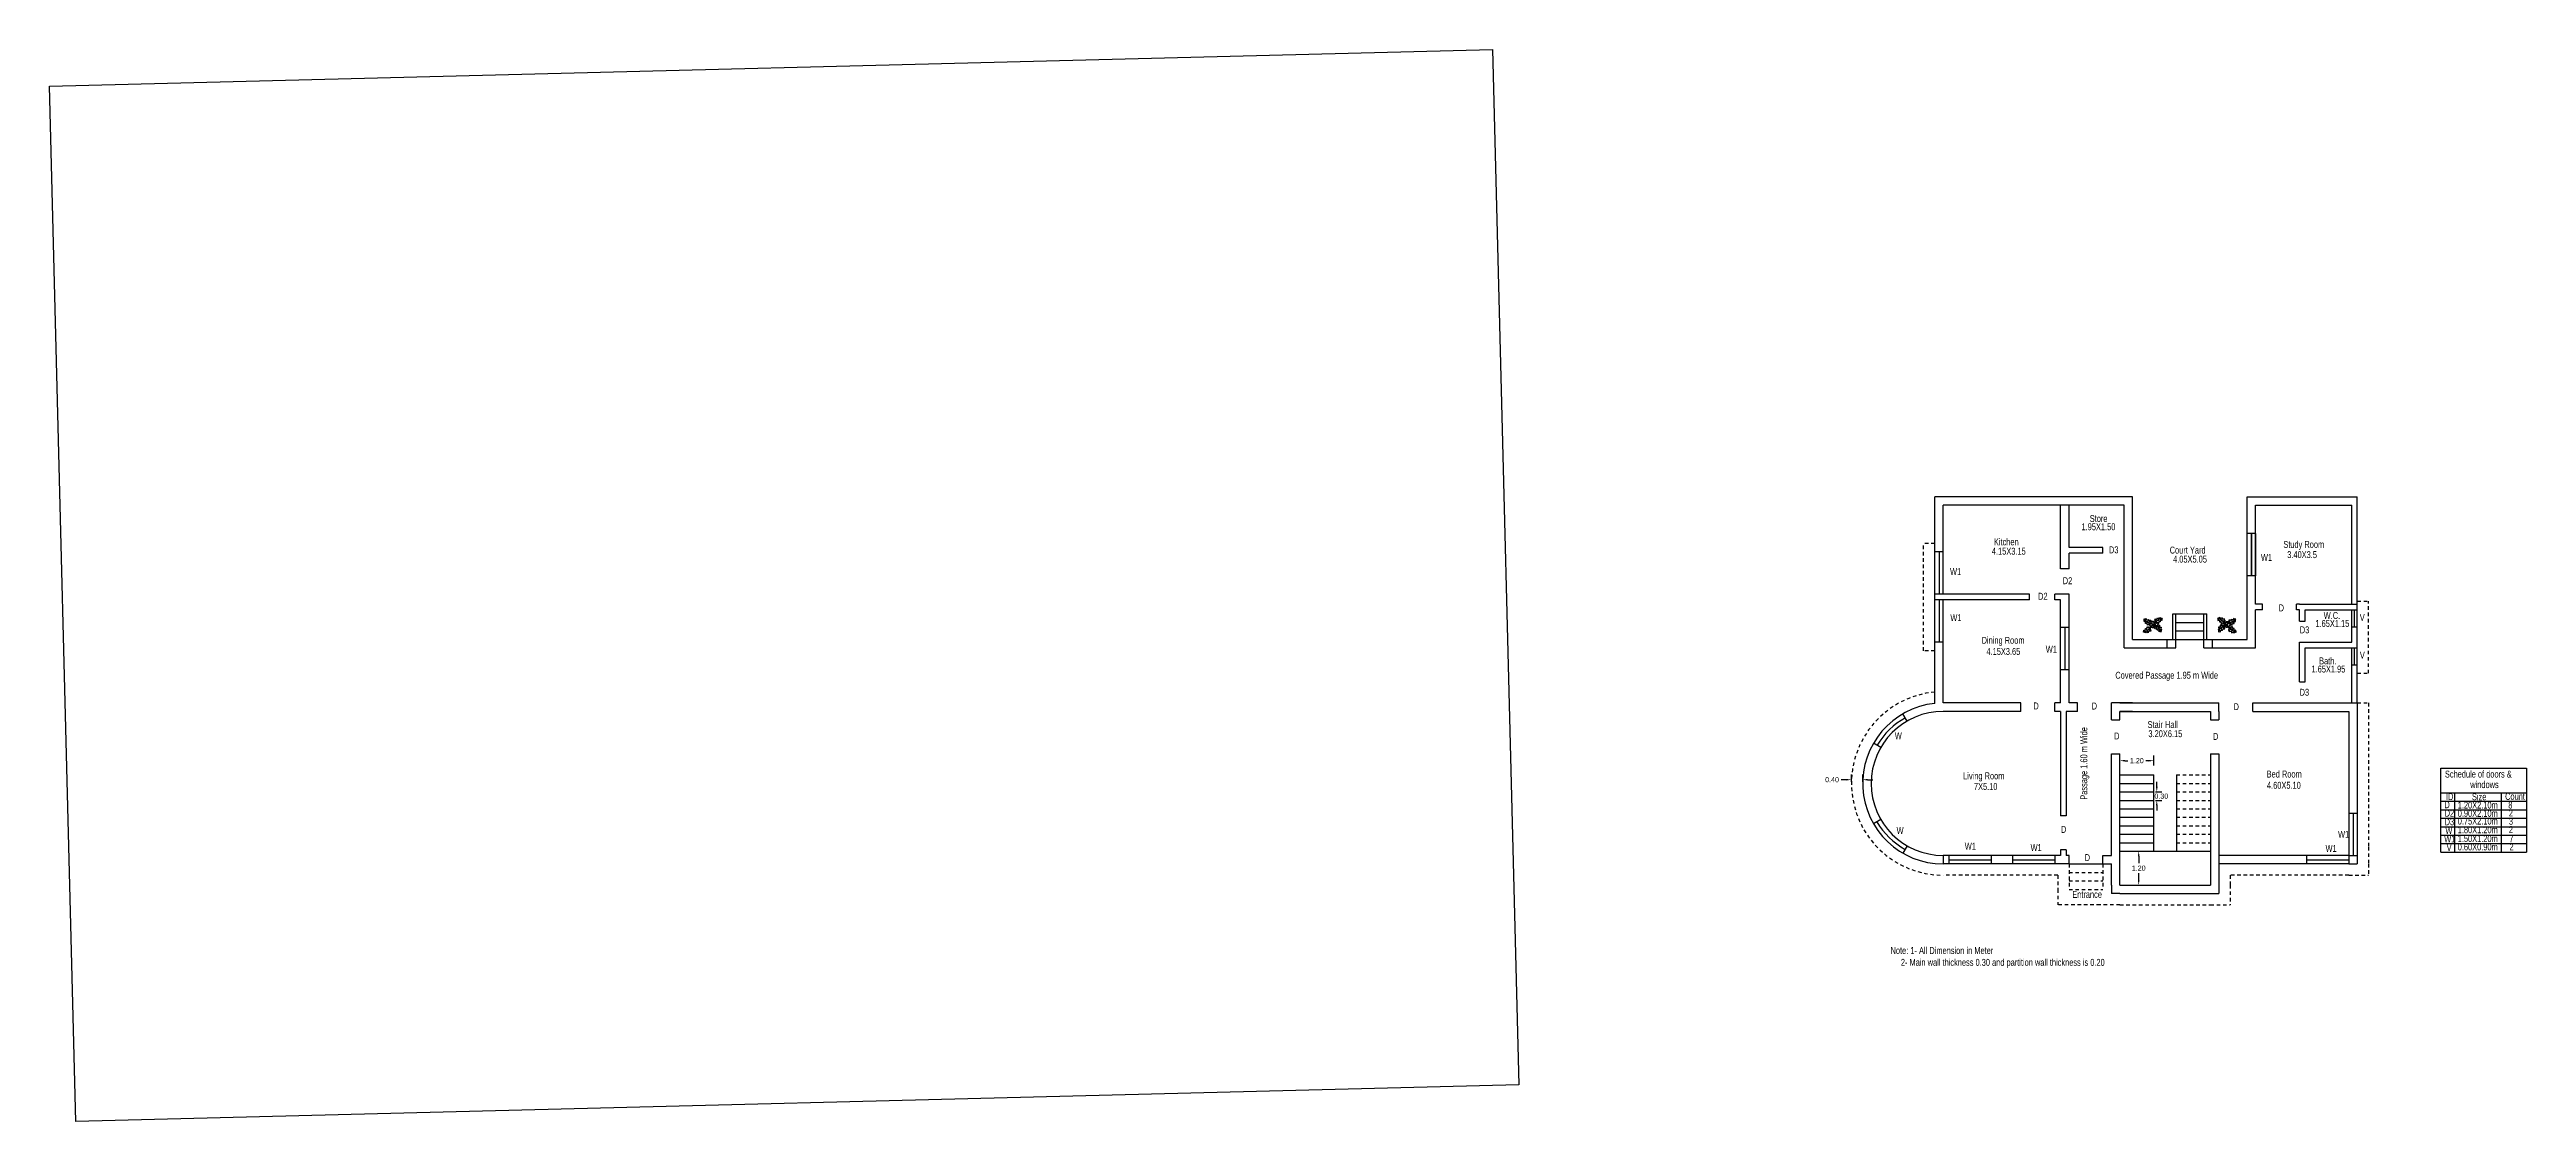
# Model space of a CAD drawing. Header units: inches. Extents: x 934 to 13503, y 40 to 6452.
# Drawn here: x 6433.9 to 6521.6, y 3235.7 to 3273.6 of the extents above; entities that cross this region are included whole.
import ezdxf

# ---------------------------------------------------------------- set-up
doc = ezdxf.new("R2010")
doc.units = ezdxf.units.IN
doc.linetypes.add('ACAD_ISO03W100', pattern=[30, 12, -18])
doc.linetypes.add('HIDDEN2', pattern=[0.1875, 0.125, -0.0625])
doc.styles.get("Standard").update_dxf_attribs({"font": 'arial.ttf'})
doc.styles.add('YQ_DIM', font='solid1.shx', dxfattribs={"width": 0.8, "bigfont": 'HZDX.SHX'})
doc.dimstyles.get("Standard").update_dxf_attribs({"dimtxt": 0.18, "dimasz": 0.18, "dimexe": 0.18, "dimexo": 0.0625, "dimgap": 0.09, "dimtad": 0, "dimtih": 1, "dimtoh": 1, "dimzin": 0, "dimdsep": 46, "dimtxsty": 'Standard', "dimcen": 0.09, "dimadec": 0, "dimazin": 0, "dimtfac": 1, "dimtofl": 0, "dimtmove": 0, "dimatfit": 3, "dimfxl": 1, "dimtolj": 1, "dimtzin": 0, "dimarcsym": 0})
picture_1 = doc.add_image_def('image3.png', size_in_pixel=(591, 823))

# ---------------------------------------------------------------- blocks, each defined once
blk = doc.blocks.new('Plant - Rubber or Philodendron')
at = {"linetype": 'Continuous'}
for p, q in [((-16.2005, 11.4774), (-13.9899, 8.1064)), ((-16.2005, 11.4774), (-14.8639, 10.7964)), ((-16.0159, 6.3329), (-16.2005, 11.4774)), ((-14.0069, 5.8704), (-16.0159, 6.3329)), ((-15.3434, 6.5514), (-13.9984, 6.9884)), ((-14.8639, 10.7964), (-12.6195, 11.8975)), ((-13.5868, 2.2894), (-14.0069, 5.8704)), ((-13.9899, 8.1064), (-9.5434, 4.7185)), ((-10.6784, 2.491), (-13.5868, 2.2894)), ((-13.3174, 8.325), (-13.0735, 11.0065)), ((-13.1329, 3.1804), (-10.6614, 4.727)), ((-12.6195, 11.8975), (-12.1909, 9.4345)), ((-12.1909, 9.4345), (-8.3829, 10.3)), ((-9.5858, -0.8715), (-10.6784, 2.491)), ((-9.5434, 4.7185), (-4.1917, 2.9888)), ((-9.1318, 0.0195), (-5.9793, 2.9025)), ((-8.8369, 9.409), (-9.0894, 5.6095)), ((-8.3829, 10.3), (-7.0549, 8.501)), ((-7.1228, -0.443), (-3.5248, 2.2131)), ((-7.0549, 8.501), (-3.0284, 8.6941)), ((-4.8529, 4.012), (-5.7184, 7.82)), ((-3.5248, 2.2131), (-3.3011, 2.4355)), ((-3.3011, 2.4355), (-0.5306, 1.7947)), ((-3.0284, 8.6941), (-3.0709, 3.1041)), ((-3.0709, 3.1041), (0.0797, 2.3163)), ((-0.5306, 1.7947), (-0.2255, -0.5527)), ((-0.5306, 1.7947), (-0.5306, 1.7947)), ((0.0797, 2.3163), (0.4866, -0.031)), ((0.4866, -0.031), (2.1141, 0.2298)), ((2.1141, 0.2298), (5.4346, 3.9146)), ((6.1032, 3.6844), (2.8262, -0.031)), ((4.6914, 8.8812), (5.3859, 11.2828)), ((4.6914, 8.8812), (5.5014, 4.4831)), ((5.3859, 11.2828), (8.8871, 10.7908)), ((5.4346, 3.9146), (5.5014, 4.4831)), ((5.9878, 10.4842), (7.1971, 6.3869)), ((11.1089, 1.1958), (6.1032, 3.6844)), ((10.3916, 8.7942), (6.2847, 4.4028)), ((7.7005, 4.8881), (11.5025, 3.9967)), ((8.8871, 10.7908), (9.9809, 13.4933)), ((9.9809, 13.4933), (13.3837, 12.301)), ((15.3859, 11.3055), (10.3916, 8.7942)), ((10.5828, 12.6946), (10.8893, 9.7953)), ((14.2977, 6.1031), (10.9934, 7.9956)), ((12.7005, 4.8994), (11.1089, 1.1958)), ((14.8995, 5.3044), (12.7005, 4.8994)), ((13.3837, 12.301), (14.68, 13.9039)), ((14.5816, 13.2037), (14.3848, 11.8033)), ((14.68, 13.9039), (19.3848, 11.8146)), ((15.7909, 9.1065), (14.8995, 5.3044)), ((15.2875, 10.6053), (17.5907, 9.2105)), ((19.3848, 11.8146), (15.3859, 11.3055)), ((18.1925, 8.4119), (15.7909, 9.1065)), ((19.3848, 11.8146), (18.1868, 10.9119)), ((18.1868, 10.9119), (18.1925, 8.4119)), ((-18.008, -14.1781), (-16.8101, -13.2754)), ((-18.008, -14.1781), (-14.0091, -13.669)), ((-13.3032, -16.2674), (-18.008, -14.1781)), ((-16.8157, -10.7754), (-14.4141, -11.4699)), ((-16.8101, -13.2754), (-16.8157, -10.7754)), ((-13.9107, -12.9688), (-16.2139, -11.574)), ((-14.4141, -11.4699), (-13.5228, -7.6679)), ((-14.0091, -13.669), (-9.0148, -11.1577)), ((-13.5228, -7.6679), (-11.3237, -7.2629)), ((-12.0069, -14.6645), (-13.3032, -16.2674)), ((-13.2048, -15.5672), (-13.008, -14.1668)), ((-12.921, -8.4665), (-9.6166, -10.359)), ((-8.6042, -15.8568), (-12.0069, -14.6645)), ((-11.3237, -7.2629), (-9.7321, -3.5593)), ((-6.3237, -7.2516), (-10.1257, -6.3602)), ((-9.7321, -3.5593), (-4.7264, -6.0479)), ((-7.1228, -0.443), (-9.5858, -0.8715)), ((-9.206, -15.0581), (-9.5126, -12.1588)), ((-9.0148, -11.1577), (-4.9047, -6.8122)), ((-7.5103, -13.1543), (-8.6042, -15.8568)), ((-4.0092, -13.6463), (-7.5103, -13.1543)), ((-4.611, -12.8477), (-5.8203, -8.7504)), ((-2.019, -3.6148), (-4.7264, -6.0479)), ((-4.1246, -6.8466), (-4.0579, -6.2781)), ((-3.3146, -11.2447), (-4.1246, -6.8466)), ((-4.0579, -6.2781), (-0.9375, -3.1608)), ((-3.3146, -11.2447), (-4.0092, -13.6463)), ((-2.019, -3.6148), (-0.2255, -0.5527)), ((-0.9375, -3.1608), (0.5883, -0.8135)), ((0.5883, -0.8135), (2.2447, -2.0916)), ((2.8262, -0.031), (1.3003, -0.5527)), ((1.3003, -0.5527), (2.4193, -1.4655)), ((2.2447, -2.0916), (6.7108, -2.6626)), ((2.4193, -1.4655), (6.895, -2.1175)), ((4.943, -7.9659), (6.7108, -2.6626)), ((8.8321, -9.0266), (4.943, -7.9659)), ((11.6605, -0.5413), (6.895, -2.1175)), ((12.3677, -6.1981), (7.219, -2.6772)), ((8.125, -4.0768), (7.7715, -7.9659)), ((8.3544, -2.7453), (13.1973, -2.1704)), ((9.5392, -11.1479), (8.8321, -9.0266)), ((13.4283, -11.5015), (9.5392, -11.1479)), ((10.2463, -10.4408), (11.6605, -6.9053)), ((11.6605, -0.5413), (14.1354, -0.8948)), ((15.5496, -10.7943), (12.3677, -6.1981)), ((13.0748, -13.9763), (13.4283, -11.5015)), ((15.5496, -13.6228), (13.0748, -13.9763)), ((16.2567, -5.8446), (13.4283, -6.5517)), ((14.8425, -10.7943), (13.7819, -13.2692)), ((14.1354, -0.8948), (14.1354, -4.4304)), ((14.1354, -4.4304), (16.9638, -5.1375)), ((16.6103, -14.6834), (15.5496, -10.7943)), ((16.6103, -14.6834), (15.5496, -13.6228)), ((17.3174, -9.7337), (15.9032, -9.7337)), ((16.9638, -5.1375), (16.2567, -8.673)), ((16.2567, -8.673), (18.0245, -9.7337)), ((18.0245, -9.7337), (16.6103, -14.6834))]:
    blk.add_line(p, q, dxfattribs=at)
for centre, radius, start, end in [((0.0308, 0.1664), 6, 178.6147, 235.1169), ((0.0308, 0.1664), 5, 168.1647, 238.6725), ((0, 0), 6.1275, 34.37569, 120.1028), ((-0.0601, -0.2075), 5.2461, 33.82192, 124.9414), ((-0.2664, 0.1682), 5.2775, 338.4094, 20.03007), ((-0.098, 0.1364), 6.1288, 341.2017, 26.09184), ((-0.0234, 0.3825), 6.1492, 242.5812, 331.2714), ((-0.1102, 0.4886), 5.2883, 247.3711, 327.472)]:
    blk.add_arc(centre, radius, start, end, dxfattribs=at)
blk = doc.blocks.new('*D346')
at = {"color": 0, "lineweight": -2, "transparency": 16777216}
for p, q in [((6507.193, 3248.286), (6507.193, 3248.633)), ((6508.393, 3248.286), (6508.393, 3248.633)), ((6507.373, 3248.453), (6507.478, 3248.453)), ((6508.213, 3248.453), (6508.108, 3248.453))]:
    blk.add_line(p, q, dxfattribs=at)
at = {"color": 0, "lineweight": 25, "transparency": 16777216}
for points in [[(6507.373, 3248.483), (6507.373, 3248.423), (6507.193, 3248.453)], [(6508.213, 3248.483), (6508.213, 3248.423), (6508.393, 3248.453)]]:
    blk.add_solid(points, dxfattribs=at)
at = {"layer": 'Defpoints', "color": 0, "lineweight": 25, "transparency": 16777216}
for p in [(6507.193, 3248.224), (6508.393, 3248.453), (6508.393, 3248.224)]:
    blk.add_point(p, dxfattribs=at)
at = {"color": 0, "lineweight": 25, "transparency": 16777216, "insert": (6507.793, 3248.453), "char_height": 0.18, "attachment_point": 5}
blk.add_mtext('\\A1;1.20', dxfattribs=at)
blk = doc.blocks.new('*D347')
at = {"color": 0, "lineweight": -2, "transparency": 16777216}
for p, q in [((6507.855, 3245.248), (6508.038, 3245.248)), ((6507.858, 3245.068), (6507.858, 3244.83)), ((6507.858, 3244.228), (6507.858, 3244.466)), ((6507.855, 3244.048), (6508.038, 3244.048))]:
    blk.add_line(p, q, dxfattribs=at)
at = {"color": 0, "lineweight": 25, "transparency": 16777216}
for points in [[(6507.828, 3245.068), (6507.888, 3245.068), (6507.858, 3245.248)], [(6507.828, 3244.228), (6507.888, 3244.228), (6507.858, 3244.048)]]:
    blk.add_solid(points, dxfattribs=at)
at = {"layer": 'Defpoints', "color": 0, "lineweight": 25, "transparency": 16777216}
for p in [(6507.793, 3245.248), (6507.793, 3244.048), (6507.858, 3244.048)]:
    blk.add_point(p, dxfattribs=at)
at = {"color": 0, "lineweight": 25, "transparency": 16777216, "insert": (6507.858, 3244.648), "char_height": 0.18, "attachment_point": 5}
blk.add_mtext('\\A1;1.20', dxfattribs=at)
blk = doc.blocks.new('*D348')
at = {"color": 0, "lineweight": -2, "transparency": 16777216}
for p, q in [((6497.513, 3247.78), (6497.333, 3247.78)), ((6497.693, 3247.71), (6497.693, 3247.96)), ((6498.093, 3247.71), (6498.093, 3247.96)), ((6498.273, 3247.78), (6498.453, 3247.78))]:
    blk.add_line(p, q, dxfattribs=at)
at = {"color": 0, "lineweight": 25, "transparency": 16777216}
for points in [[(6497.513, 3247.81), (6497.513, 3247.75), (6497.693, 3247.78)], [(6498.273, 3247.81), (6498.273, 3247.75), (6498.093, 3247.78)]]:
    blk.add_solid(points, dxfattribs=at)
at = {"layer": 'Defpoints', "color": 0, "lineweight": 25, "transparency": 16777216}
for p in [(6497.693, 3247.78), (6497.693, 3247.648), (6498.093, 3247.648)]:
    blk.add_point(p, dxfattribs=at)
at = {"color": 0, "lineweight": 25, "transparency": 16777216, "insert": (6497.009, 3247.78), "char_height": 0.18, "attachment_point": 5}
blk.add_mtext('\\A1;0.40', dxfattribs=at)

msp = doc.modelspace()

# ---------------------------------------------------------------- linework, layer by layer
at = {"linetype": 'ByBlock', "lineweight": 25}
for p, q in [((6500.643, 3250.482), (6500.643, 3257.798)), ((6507.643, 3257.798), (6500.643, 3257.798)), ((6507.343, 3257.498), (6500.943, 3257.498)), ((6500.943, 3254.348), (6500.943, 3257.498)), ((6505.093, 3255.248), (6505.093, 3257.498)), ((6505.393, 3255.998), (6505.393, 3257.498)), ((6507.343, 3252.448), (6507.343, 3257.498)), ((6507.643, 3252.748), (6507.643, 3257.798)), ((6511.693, 3257.798), (6515.593, 3257.798)), ((6511.693, 3252.748), (6511.693, 3257.798)), ((6511.993, 3257.498), (6515.393, 3257.498)), ((6511.993, 3253.998), (6511.993, 3257.498)), ((6515.393, 3253.998), (6515.393, 3257.498)), ((6515.593, 3250.498), (6515.593, 3257.798)), ((6511.993, 3256.498), (6511.693, 3256.498)), ((6511.843, 3254.998), (6511.843, 3256.498)), ((6511.843, 3256.498), (6511.843, 3254.998)), ((6511.993, 3256.498), (6511.993, 3254.998)), ((6500.943, 3255.848), (6500.643, 3255.848)), ((6500.793, 3255.848), (6500.793, 3254.348)), ((6506.593, 3255.998), (6505.393, 3255.998)), ((6506.593, 3255.798), (6505.393, 3255.798)), ((6505.393, 3255.248), (6505.393, 3255.798)), ((6506.593, 3255.798), (6506.593, 3255.998)), ((6505.393, 3255.248), (6505.093, 3255.248)), ((6511.993, 3254.998), (6511.693, 3254.998)), ((6503.993, 3254.348), (6500.643, 3254.348)), ((6503.993, 3254.148), (6500.643, 3254.148)), ((6500.793, 3254.148), (6500.793, 3252.648)), ((6500.943, 3250.498), (6500.943, 3254.148)), ((6503.993, 3254.148), (6503.993, 3254.348)), ((6505.393, 3254.348), (6504.893, 3254.348)), ((6504.893, 3254.148), (6504.893, 3254.348)), ((6505.093, 3254.148), (6504.893, 3254.148)), ((6505.093, 3250.498), (6505.093, 3254.148)), ((6505.393, 3250.498), (6505.393, 3254.348)), ((6512.243, 3253.998), (6511.993, 3253.998)), ((6512.243, 3253.798), (6512.243, 3253.998)), ((6513.543, 3253.998), (6513.443, 3253.998)), ((6513.443, 3253.798), (6513.443, 3253.998)), ((6513.543, 3253.998), (6515.593, 3253.998)), ((6505.393, 3253.173), (6505.093, 3253.173)), ((6505.243, 3253.173), (6505.243, 3251.673)), ((6509.068, 3253.648), (6510.268, 3253.648)), ((6509.068, 3252.748), (6509.068, 3253.648)), ((6509.168, 3252.448), (6509.168, 3253.648)), ((6509.168, 3253.348), (6510.168, 3253.348)), ((6509.168, 3253.048), (6510.168, 3253.048)), ((6510.168, 3252.448), (6510.168, 3253.648)), ((6510.268, 3252.748), (6510.268, 3253.648)), ((6511.993, 3252.448), (6511.993, 3253.798)), ((6512.243, 3253.798), (6511.993, 3253.798)), ((6513.543, 3253.798), (6513.443, 3253.798)), ((6513.543, 3253.398), (6513.543, 3253.798)), ((6513.543, 3253.398), (6513.743, 3253.398)), ((6513.743, 3253.798), (6515.593, 3253.798)), ((6513.743, 3253.398), (6513.743, 3253.798)), ((6515.393, 3252.648), (6515.393, 3253.798)), ((6515.393, 3253.198), (6515.593, 3253.198)), ((6515.493, 3253.198), (6515.493, 3253.798)), ((6500.943, 3252.648), (6500.643, 3252.648)), ((6507.343, 3252.448), (6509.168, 3252.448)), ((6507.643, 3252.748), (6511.693, 3252.748)), ((6508.868, 3252.448), (6508.868, 3252.748)), ((6510.168, 3252.448), (6511.993, 3252.448)), ((6510.468, 3252.448), (6510.468, 3252.748)), ((6513.543, 3251.248), (6513.543, 3252.648)), ((6513.543, 3252.648), (6515.393, 3252.648)), ((6513.743, 3251.248), (6513.743, 3252.448)), ((6513.743, 3252.448), (6515.593, 3252.448)), ((6515.393, 3250.498), (6515.393, 3252.448)), ((6515.493, 3251.848), (6515.493, 3252.448)), ((6505.393, 3251.673), (6505.093, 3251.673)), ((6513.543, 3251.248), (6513.743, 3251.248)), ((6515.393, 3251.848), (6515.593, 3251.848)), ((6503.693, 3250.498), (6500.943, 3250.498)), ((6503.693, 3250.198), (6503.693, 3250.498)), ((6504.893, 3250.198), (6504.893, 3250.498)), ((6505.093, 3250.498), (6504.893, 3250.498)), ((6505.693, 3250.498), (6505.393, 3250.498)), ((6505.693, 3250.198), (6505.693, 3250.498)), ((6506.893, 3250.198), (6506.893, 3250.498)), ((6507.193, 3250.498), (6506.893, 3250.498)), ((6507.643, 3250.498), (6506.893, 3250.498)), ((6507.193, 3250.498), (6510.393, 3250.498)), ((6510.393, 3250.498), (6510.693, 3250.498)), ((6510.693, 3250.198), (6510.693, 3250.498)), ((6511.893, 3250.198), (6511.893, 3250.498)), ((6511.893, 3250.498), (6515.293, 3250.498)), ((6515.293, 3250.498), (6515.593, 3250.498)), ((6503.693, 3250.198), (6500.943, 3250.198)), ((6505.093, 3250.198), (6504.893, 3250.198)), ((6505.093, 3250.198), (6505.093, 3246.498)), ((6505.293, 3250.198), (6505.293, 3246.498)), ((6505.693, 3250.198), (6505.293, 3250.198)), ((6506.893, 3249.898), (6506.893, 3250.198)), ((6506.893, 3249.898), (6507.193, 3249.898)), ((6507.193, 3250.198), (6510.393, 3250.198)), ((6507.193, 3249.898), (6507.193, 3250.198)), ((6507.643, 3250.198), (6507.193, 3250.198)), ((6510.393, 3250.198), (6510.393, 3249.898)), ((6510.393, 3249.898), (6510.693, 3249.898)), ((6510.693, 3250.198), (6510.693, 3249.898)), ((6511.893, 3250.198), (6515.293, 3250.198)), ((6506.893, 3248.698), (6507.193, 3248.698)), ((6506.893, 3245.098), (6506.893, 3248.698)), ((6507.193, 3244.048), (6507.193, 3248.698)), ((6510.393, 3248.698), (6510.393, 3244.048)), ((6510.393, 3248.698), (6510.693, 3248.698)), ((6510.693, 3248.698), (6510.693, 3244.048)), ((6507.193, 3247.948), (6508.393, 3247.948)), ((6508.393, 3245.248), (6508.393, 3247.948)), ((6509.193, 3247.948), (6509.193, 3245.248)), ((6507.193, 3247.648), (6508.393, 3247.648)), ((6507.193, 3247.348), (6508.393, 3247.348)), ((6507.193, 3247.048), (6508.393, 3247.048)), ((6505.293, 3246.498), (6505.093, 3246.498)), ((6507.193, 3246.748), (6508.393, 3246.748)), ((6507.193, 3246.448), (6508.393, 3246.448)), ((6507.193, 3246.148), (6508.393, 3246.148)), ((6515.293, 3246.598), (6515.593, 3246.598)), ((6515.443, 3246.598), (6515.443, 3245.098)), ((6505.093, 3245.098), (6500.943, 3245.098)), ((6501.143, 3245.098), (6501.143, 3244.798)), ((6502.643, 3245.098), (6502.643, 3244.798)), ((6503.393, 3245.098), (6503.393, 3244.798)), ((6504.893, 3245.098), (6504.893, 3244.798)), ((6505.293, 3245.298), (6505.093, 3245.298)), ((6505.093, 3245.298), (6505.093, 3245.098)), ((6505.293, 3245.298), (6505.293, 3245.098)), ((6505.393, 3245.098), (6505.293, 3245.098)), ((6505.393, 3244.798), (6505.393, 3245.098)), ((6506.593, 3244.798), (6506.593, 3245.098)), ((6507.193, 3245.848), (6508.393, 3245.848)), ((6507.193, 3245.548), (6508.393, 3245.548)), ((6507.193, 3245.248), (6508.393, 3245.248)), ((6508.393, 3245.248), (6510.393, 3245.248)), ((6515.293, 3245.098), (6510.693, 3245.098)), ((6515.293, 3245.098), (6515.593, 3245.098)), ((6505.393, 3244.798), (6500.943, 3244.798)), ((6501.143, 3244.948), (6502.643, 3244.948)), ((6503.393, 3244.948), (6504.893, 3244.948)), ((6506.893, 3244.048), (6506.893, 3244.798)), ((6515.293, 3244.798), (6510.693, 3244.798)), ((6513.793, 3244.948), (6515.293, 3244.948)), ((6515.293, 3244.798), (6515.593, 3244.798)), ((6506.893, 3244.048), (6506.893, 3243.748)), ((6507.193, 3243.748), (6506.893, 3243.748)), ((6507.193, 3244.048), (6510.393, 3244.048)), ((6507.193, 3243.748), (6510.393, 3243.748)), ((6510.393, 3243.748), (6510.693, 3243.748)), ((6510.693, 3244.048), (6510.693, 3243.748))]:
    msp.add_line(p, q, dxfattribs=at)
at = {"linetype": 'HIDDEN2', "lineweight": 25}
for p, q in [((6500.643, 3256.148), (6500.243, 3256.148)), ((6500.243, 3252.348), (6500.243, 3256.148)), ((6515.593, 3254.098), (6515.993, 3254.098)), ((6515.993, 3251.548), (6515.993, 3254.098)), ((6500.643, 3252.348), (6500.243, 3252.348)), ((6515.593, 3251.548), (6515.993, 3251.548)), ((6515.593, 3250.498), (6515.993, 3250.498)), ((6509.193, 3247.948), (6510.393, 3247.948)), ((6509.193, 3247.648), (6510.393, 3247.648)), ((6509.193, 3247.348), (6510.393, 3247.348)), ((6509.193, 3247.048), (6510.393, 3247.048)), ((6509.193, 3246.748), (6510.393, 3246.748)), ((6509.193, 3246.448), (6510.393, 3246.448)), ((6509.193, 3246.148), (6510.393, 3246.148)), ((6509.193, 3245.848), (6510.393, 3245.848)), ((6509.193, 3245.548), (6510.393, 3245.548)), ((6504.993, 3244.398), (6500.943, 3244.398)), ((6504.993, 3244.398), (6504.993, 3243.898)), ((6505.393, 3244.798), (6505.393, 3243.898)), ((6505.393, 3244.498), (6506.593, 3244.498)), ((6506.593, 3244.798), (6506.593, 3243.898)), ((6511.093, 3244.398), (6511.093, 3244.048)), ((6515.293, 3244.398), (6511.093, 3244.398)), ((6515.293, 3244.398), (6515.993, 3244.398)), ((6515.993, 3244.798), (6515.993, 3244.398)), ((6504.993, 3243.898), (6504.993, 3243.348)), ((6506.493, 3243.348), (6504.993, 3243.348)), ((6505.393, 3244.198), (6506.593, 3244.198)), ((6505.393, 3243.898), (6506.593, 3243.898)), ((6507.193, 3243.348), (6506.493, 3243.348)), ((6507.193, 3243.348), (6510.393, 3243.348)), ((6510.393, 3243.348), (6511.093, 3243.348)), ((6511.093, 3244.048), (6511.093, 3243.348))]:
    msp.add_line(p, q, dxfattribs=at)
at = {"linetype": 'ACAD_ISO03W100', "lineweight": 25}
for p, q in [((6499.668, 3249.856), (6499.518, 3250.116)), ((6498.734, 3248.923), (6498.474, 3249.073)), ((6498.734, 3246.373), (6498.474, 3246.223)), ((6499.668, 3245.44), (6499.518, 3245.18)), ((6500.943, 3245.098), (6500.943, 3244.798)), ((6506.593, 3245.098), (6506.893, 3245.098)), ((6505.393, 3244.798), (6506.893, 3244.798))]:
    msp.add_line(p, q, dxfattribs=at)
at = {"lineweight": 25}
for p, q in [((6518.542, 3248.183), (6521.577, 3248.183)), ((6518.542, 3245.217), (6518.542, 3248.183)), ((6521.577, 3248.183), (6521.577, 3245.217)), ((6508.455, 3247.348), (6508.677, 3247.348)), ((6508.455, 3247.048), (6508.677, 3247.048)), ((6508.497, 3247.528), (6508.497, 3247.708)), ((6508.497, 3246.868), (6508.497, 3246.688)), ((6518.542, 3247.317), (6521.577, 3247.317)), ((6518.542, 3247.017), (6521.577, 3247.017)), ((6519.042, 3245.217), (6519.042, 3247.317)), ((6520.677, 3247.317), (6520.677, 3245.217)), ((6518.542, 3246.717), (6521.577, 3246.717)), ((6518.542, 3246.417), (6521.577, 3246.417)), ((6518.542, 3246.117), (6521.577, 3246.117)), ((6518.542, 3245.817), (6521.577, 3245.817)), ((6518.542, 3245.517), (6521.577, 3245.517)), ((6518.542, 3245.217), (6521.577, 3245.217))]:
    msp.add_line(p, q, dxfattribs=at)
at = {"linetype": 'ByBlock', "lineweight": 25}
for points in [[(6515.593, 3250.498), (6515.593, 3245.398), (6515.593, 3244.798)], [(6515.293, 3250.198), (6515.293, 3245.398), (6515.293, 3244.798)], [(6513.793, 3245.098), (6513.793, 3244.798)]]:
    msp.add_lwpolyline(points, dxfattribs=at)
at = {"linetype": 'HIDDEN2', "lineweight": 25}
msp.add_lwpolyline([(6515.993, 3250.498), (6515.993, 3245.398), (6515.993, 3244.798)], dxfattribs=at)
msp.add_arc((6500.943, 3247.648), 3.25, 95.29638, 270, dxfattribs=at)
at = {"linetype": 'ByBlock', "lineweight": 25}
for centre, radius, start, end in [((6500.943, 3247.648), 2.85, 96.04233, 270), ((6500.943, 3247.648), 2.55, 90, 270), ((6500.813, 3247.723), 2.55, 118.31459, 150), ((6501.018, 3247.778), 2.85, 211.50796, 240)]:
    msp.add_arc(centre, radius, start, end, dxfattribs=at)
at = {"lineweight": 25}
for points in [[(6508.467, 3247.528), (6508.527, 3247.528), (6508.497, 3247.348)], [(6508.467, 3246.868), (6508.527, 3246.868), (6508.497, 3247.048)]]:
    msp.add_solid(points, dxfattribs=at)

# ---------------------------------------------------------------- block references
at = {"yscale": 0.01799225681747021, "zscale": 0.01799225681747021}
for p, xscale in [((6508.345, 3253.271), 0.01799225681747021), ((6510.99, 3253.271), -0.01799225681747021)]:
    msp.add_blockref('Plant - Rubber or Philodendron', p, dxfattribs=dict(at, xscale=xscale))

# ---------------------------------------------------------------- texts
at = {"lineweight": 25, "style": 'YQ_DIM', "width": 0.8}
for s, height, p in [('Store ', 0.2455, (6506.126, 3256.905)), ('Kitchen ', 0.2455, (6502.735, 3256.079)), ('D3', 0.2455, (6506.806, 3255.797)), ('Court Yard ', 0.24554, (6508.955, 3255.788)), ('W1 ', 0.2455, (6512.183, 3255.529)), ('Study Room ', 0.24554, (6512.975, 3255.989)), ('W1 ', 0.2455, (6501.183, 3255.026)), ('D2', 0.2455, (6505.171, 3254.703)), ('D2', 0.2455, (6504.298, 3254.153)), ('D', 0.246, (6512.809, 3253.742)), ('W1 ', 0.2455, (6501.194, 3253.395)), ('D3', 0.2455, (6513.558, 3252.964)), ('W.C. ', 0.2455, (6514.403, 3253.473)), ('V ', 0.2455, (6515.679, 3253.403)), ('Dining Room ', 0.24554, (6502.3, 3252.593)), ('W1 ', 0.2455, (6504.57, 3252.275)), ('Bath.', 0.2455, (6514.241, 3251.865)), ('V', 0.246, (6515.682, 3252.068)), ('Covered Passage 1.95 m Wide ', 0.24554, (6507.031, 3251.356)), ('D', 0.246, (6504.132, 3250.269)), ('D', 0.246, (6506.193, 3250.266)), ('D', 0.246, (6511.214, 3250.243)), ('D3', 0.2455, (6513.551, 3250.754)), ('Stair Hall ', 0.24554, (6508.172, 3249.611)), ('W ', 0.2455, (6499.229, 3249.213)), ('D', 0.246, (6506.989, 3249.204)), ('D', 0.246, (6510.484, 3249.189)), ('Living Room ', 0.24554, (6501.648, 3247.793)), ('Bed Room ', 0.2455, (6512.385, 3247.857)), ('Schedule of doors & ', 0.24554, (6518.692, 3247.857)), ('D', 0.246, (6518.675, 3246.771)), ('ID', 0.2455, (6518.728, 3247.058)), ('1.20X2.10m', 0.2455, (6519.145, 3246.759)), ('Size', 0.2455, (6519.648, 3247.055)), ('Count', 0.2455, (6520.82, 3247.067)), ('8', 0.246, (6520.935, 3246.761)), ('W ', 0.2455, (6499.292, 3245.858)), ('D', 0.246, (6505.105, 3245.897)), ('W1 ', 0.2455, (6514.912, 3245.723)), ('D3', 0.2455, (6518.682, 3246.167)), ('D2', 0.2455, (6518.684, 3246.473)), ('W', 0.246, (6518.708, 3245.861)), ('0.90X2.10m', 0.2455, (6519.145, 3246.465)), ('0.75X2.10m', 0.2455, (6519.145, 3246.193)), ('1.80X1.20m', 0.2455, (6519.145, 3245.885)), ('3', 0.246, (6520.955, 3246.187)), ('2', 0.246, (6520.953, 3246.48)), ('2', 0.246, (6520.953, 3245.891)), ('W1 ', 0.2455, (6501.704, 3245.302)), ('W1 ', 0.2455, (6504.033, 3245.253)), ('D', 0.246, (6505.947, 3244.9)), ('W1 ', 0.2455, (6514.469, 3245.225)), ('W1 ', 0.2455, (6518.667, 3245.558)), ('V', 0.246, (6518.753, 3245.252)), ('0.60X0.90m', 0.2455, (6519.145, 3245.277)), ('1.50X1.20m', 0.2455, (6519.145, 3245.574)), ('7', 0.246, (6520.971, 3245.568)), ('2', 0.246, (6520.977, 3245.282)), ('Note: 1- All Dimension in Meter ', 0.24554, (6499.078, 3241.61)), ('     2- Main wall thickness 0.30 and partition wall thickness is 0.20 ', 0.24554, (6499.078, 3241.19))]:
    msp.add_text(s, height=height, dxfattribs=at).set_placement(p)
msp.add_text('Passage 1.60 m Wide', height=0.24554, rotation=90, dxfattribs=at).set_placement((6506.04, 3247.072))
at = {"linetype": 'HIDDEN2', "lineweight": 25, "style": 'YQ_DIM', "width": 0.8}
msp.add_text('Entrance', height=0.2455, dxfattribs=at).set_placement((6505.506, 3243.597))
at = {"lineweight": 25, "char_height": 0.2455, "attachment_point": 1, "style": 'YQ_DIM'}
for s, insert, width in [('1.95X1.50', (6505.835, 3256.86), 1.19784), ('4.15X3.15', (6502.663, 3255.994), 1.22164), ('4.05X5.05', (6509.074, 3255.712), 1.22164), ('3.40X3.5', (6513.113, 3255.873), 1.06298), ('1.65X1.15', (6514.11, 3253.435), 1.19784), ('4.15X3.65', (6502.471, 3252.445), 1.22164), ('1.65X1.95', (6513.972, 3251.822), 1.19784), ('3.20X6.15', (6508.201, 3249.532), 1.22164), ('windows', (6519.588, 3247.729), 0.95193), ('7X5.10', (6502.028, 3247.662), 0.825), ('4.60X5.10', (6512.396, 3247.705), 1.22164)]:
    msp.add_mtext(s, dxfattribs=dict(at, insert=insert, width=width))
at = {"lineweight": 25, "insert": (6508.659, 3247.198), "char_height": 0.18, "attachment_point": 5}
msp.add_mtext('\\A1;0.30', dxfattribs=at)

# ---------------------------------------------------------------- dimensions: what is measured, and where the dimension line sits
at = {"lineweight": 25}
for base, p1, p2, picture, middle in [((6508.393, 3248.453), (6507.193, 3248.224), (6508.393, 3248.224), '*D346', (6507.793, 3248.453)), ((6497.693, 3247.78), (6498.093, 3247.648), (6497.693, 3247.648), '*D348', (6497.009, 3247.78))]:
    dim = msp.add_linear_dim(base=base, p1=p1, p2=p2, dimstyle='Standard', dxfattribs=at)
    dim.commit()
    dim.dimension.update_dxf_attribs({"geometry": picture, "text_midpoint": middle})
dim = msp.add_linear_dim(base=(6507.858, 3244.048), p1=(6507.793, 3245.248), p2=(6507.793, 3244.048), angle=90, dimstyle='Standard', dxfattribs=at)
dim.commit()
dim.dimension.update_dxf_attribs({"geometry": '*D347', "text_midpoint": (6507.858, 3244.648)})

# ---------------------------------------------------------------- pictures from other files: only their frames are drawn
image = msp.add_image(picture_1, insert=(6433.943, 3272.342), size_in_units=(36.676, 51.074), rotation=-88.54855, dxfattribs=at)
image.dxf.flags = 7

doc.saveas('drawing.dxf')
